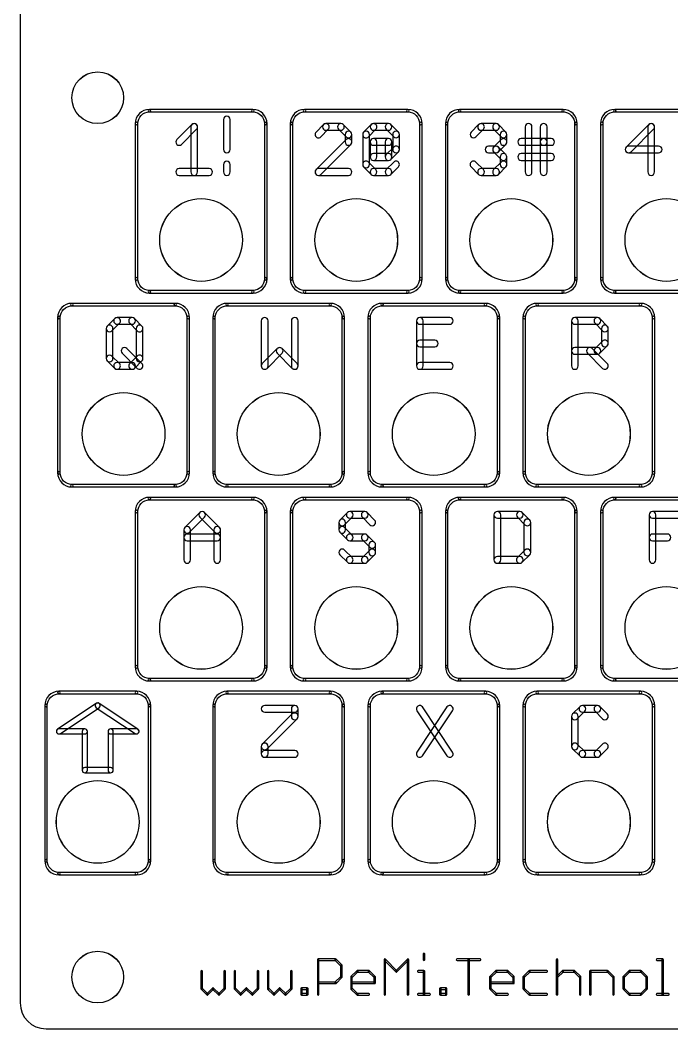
# Model space of a CAD drawing. Extents: x 1.9 to 101, y 1.3 to 100.3.
# Drawn here: x 1.9 to 33.92, y 1.27 to 50.8 of the extents above; entities that cross this region are included whole.
import ezdxf

# ---------------------------------------------------------------- set-up
doc = ezdxf.new("R2010")
doc.units = 0
doc.layers.add('20', color=7, linetype='CONTINUOUS')
doc.layers.add('25', color=6, linetype='CONTINUOUS')

msp = doc.modelspace()

# ---------------------------------------------------------------- linework, layer by layer
at = {"layer": '20'}
for p, q in [((1.905, 99.06), (1.905, 2.54)), ((3.175, 1.27), (99.695, 1.27))]:
    msp.add_line(p, q, dxfattribs=at)
for centre, radius in [((5.715, 46.99), 1.2713), ((5.715, 46.99), 1.2687), ((10.795, 40.005), 2.0333), ((10.795, 40.005), 2.0307), ((18.415, 40.005), 2.0333), ((18.415, 40.005), 2.0307), ((26.035, 40.005), 2.0333), ((26.035, 40.005), 2.0307), ((33.655, 40.005), 2.0333), ((33.655, 40.005), 2.0307), ((6.985, 30.48), 2.0333), ((6.985, 30.48), 2.0307), ((14.605, 30.48), 2.0333), ((14.605, 30.48), 2.0307), ((22.225, 30.48), 2.0333), ((22.225, 30.48), 2.0307), ((29.845, 30.48), 2.0333), ((29.845, 30.48), 2.0307), ((10.795, 20.955), 2.0333), ((10.795, 20.955), 2.0307), ((18.415, 20.955), 2.0333), ((18.415, 20.955), 2.0307), ((26.035, 20.955), 2.0333), ((26.035, 20.955), 2.0307), ((33.655, 20.955), 2.0333), ((33.655, 20.955), 2.0307), ((5.715, 11.43), 2.0333), ((5.715, 11.43), 2.0307), ((14.605, 11.43), 2.0333), ((14.605, 11.43), 2.0307), ((22.225, 11.43), 2.0333), ((22.225, 11.43), 2.0307), ((29.845, 11.43), 2.0333), ((29.845, 11.43), 2.0307), ((5.715, 3.81), 1.2713), ((5.715, 3.81), 1.2687)]:
    msp.add_circle(centre, radius, dxfattribs=at)
msp.add_arc((3.175, 2.54), 1.27, 180, 270, dxfattribs=at)
at = {"layer": '25'}
for points in [[(8.255, 46.2915, 1), (8.255, 46.4185, 0.4142), (7.5565, 45.72, 1), (7.6835, 45.72, -0.4142)], [(13.335, 46.4185), (8.255, 46.4185, 1), (8.255, 46.2915), (13.335, 46.2915, 1)], [(11.8921, 45.9254), (11.8921, 44.4509, 1), (12.2223, 44.4509), (12.2223, 45.9254, 1)], [(13.9065, 45.72, 1), (14.0335, 45.72, 0.4142), (13.335, 46.4185, 1), (13.335, 46.2915, -0.4142)], [(15.875, 46.2915, 1), (15.875, 46.4185, 0.4142), (15.1765, 45.72, 1), (15.3035, 45.72, -0.4142)], [(20.955, 46.4185), (15.875, 46.4185, 1), (15.875, 46.2915), (20.955, 46.2915, 1)], [(21.5265, 45.72, 1), (21.6535, 45.72, 0.4142), (20.955, 46.4185, 1), (20.955, 46.2915, -0.4142)], [(23.495, 46.2915, 1), (23.495, 46.4185, 0.4142), (22.7965, 45.72, 1), (22.9235, 45.72, -0.4142)], [(28.575, 46.4185), (23.495, 46.4185, 1), (23.495, 46.2915), (28.575, 46.2915, 1)], [(29.1465, 45.72, 1), (29.2735, 45.72, 0.4142), (28.575, 46.4185, 1), (28.575, 46.2915, -0.4142)], [(31.115, 46.2915, 1), (31.115, 46.4185, 0.4142), (30.4165, 45.72, 1), (30.5435, 45.72, -0.4142)], [(36.195, 46.4185), (31.115, 46.4185, 1), (31.115, 46.2915), (36.195, 46.2915, 1)], [(7.5565, 45.72), (7.5565, 38.1, 1), (7.6835, 38.1), (7.6835, 45.72, 1)], [(9.8351, 44.7028), (10.5724, 45.44, 1), (10.3389, 45.6735), (9.6017, 44.9363, 1)], [(10.2905, 45.5568), (10.2905, 43.3451, 1), (10.6207, 43.3451), (10.6207, 45.5568, 1)], [(14.0335, 38.1), (14.0335, 45.72, 1), (13.9065, 45.72), (13.9065, 38.1, 1)], [(15.1765, 45.72), (15.1765, 38.1, 1), (15.3035, 38.1), (15.3035, 45.72, 1)], [(16.8107, 45.6735), (16.4421, 45.3049, 1), (16.6755, 45.0714), (17.0442, 45.44, 1)], [(17.6646, 45.7219), (16.9274, 45.7219, 1), (16.9274, 45.3917), (17.6646, 45.3917, 1)], [(18.15, 45.3049), (17.7814, 45.6735, 1), (17.5479, 45.44), (17.9165, 45.0714, 1)], [(19.0143, 45.0714), (19.383, 45.44, 1), (19.1495, 45.6735), (18.7809, 45.3049, 1)], [(19.2662, 45.3917), (20.0034, 45.3917, 1), (20.0034, 45.7219), (19.2662, 45.7219, 1)], [(19.8867, 45.44), (20.2553, 45.0714, 1), (20.4888, 45.3049), (20.1202, 45.6735, 1)], [(21.6535, 38.1), (21.6535, 45.72, 1), (21.5265, 45.72), (21.5265, 38.1, 1)], [(22.7965, 45.72), (22.7965, 38.1, 1), (22.9235, 38.1), (22.9235, 45.72, 1)], [(24.2955, 45.0714), (24.6642, 45.44, 1), (24.4307, 45.6735), (24.0621, 45.3049, 1)], [(24.5474, 45.3917), (25.2846, 45.3917, 1), (25.2846, 45.7219), (24.5474, 45.7219, 1)], [(25.1679, 45.44), (25.5365, 45.0714, 1), (25.77, 45.3049), (25.4014, 45.6735, 1)], [(27.0513, 43.3451), (27.0513, 45.5568, 1), (26.7211, 45.5568), (26.7211, 43.3451, 1)], [(27.4583, 45.5568), (27.4583, 43.3451, 1), (27.7885, 43.3451), (27.7885, 45.5568, 1)], [(29.2735, 38.1), (29.2735, 45.72, 1), (29.1465, 45.72), (29.1465, 38.1, 1)], [(30.4165, 45.72), (30.4165, 38.1, 1), (30.5435, 38.1), (30.5435, 45.72, 1)], [(32.7879, 45.6735), (31.6821, 44.5677, 1), (31.9155, 44.3342), (33.0214, 45.44, 1)], [(33.0697, 43.3451), (33.0697, 45.5568, 1), (32.7395, 45.5568), (32.7395, 43.3451, 1)], [(18.1984, 44.8196), (18.1984, 45.1882, 1), (17.8682, 45.1882), (17.8682, 44.8196, 1)], [(19.0627, 43.7137), (19.0627, 45.1882, 1), (18.7325, 45.1882), (18.7325, 43.7137, 1)], [(20.207, 45.1882), (20.207, 44.4509, 1), (20.5372, 44.4509), (20.5372, 45.1882, 1)], [(25.4882, 45.1882), (25.4882, 44.8196, 1), (25.8184, 44.8196), (25.8184, 45.1882, 1)], [(16.6755, 43.2284), (18.15, 44.7028, 1), (17.9165, 44.9363), (16.4421, 43.4618, 1)], [(19.4313, 44.0823), (19.4313, 44.8196, 1), (19.1011, 44.8196), (19.1011, 44.0823, 1)], [(19.2662, 44.6545), (20.0034, 44.6545, 1), (20.0034, 44.9847), (19.2662, 44.9847, 1)], [(19.8383, 44.8196), (19.8383, 44.0823, 1), (20.1685, 44.0823), (20.1685, 44.8196, 1)], [(20.2553, 44.5677), (19.8867, 44.1991, 1), (20.1202, 43.9656), (20.4888, 44.3342, 1)], [(25.2846, 44.616), (24.916, 44.616, 1), (24.916, 44.2858), (25.2846, 44.2858, 1)], [(25.5365, 44.9363), (25.1679, 44.5677, 1), (25.4014, 44.3342), (25.77, 44.7028, 1)], [(25.1679, 44.3342), (25.5365, 43.9656, 1), (25.77, 44.1991), (25.4014, 44.5677, 1)], [(26.5176, 44.6545), (27.6234, 44.6545, 1), (27.6234, 44.9847), (26.5176, 44.9847, 1)], [(27.6234, 44.6545), (27.9921, 44.6545, 1), (27.9921, 44.9847), (27.6234, 44.9847, 1)], [(31.7988, 44.2858), (33.2733, 44.2858, 1), (33.2733, 44.616), (31.7988, 44.616, 1)], [(20.0034, 44.2474), (19.2662, 44.2474, 1), (19.2662, 43.9172), (20.0034, 43.9172, 1)], [(25.4882, 44.0823), (25.4882, 43.7137, 1), (25.8184, 43.7137), (25.8184, 44.0823, 1)], [(26.5176, 43.9172), (27.9921, 43.9172, 1), (27.9921, 44.2474), (26.5176, 44.2474, 1)], [(11.8921, 43.7137), (11.8921, 43.3451, 1), (12.2223, 43.3451), (12.2223, 43.7137, 1)], [(19.383, 43.4618), (19.0143, 43.8305, 1), (18.7809, 43.597), (19.1495, 43.2284, 1)], [(20.2553, 43.8305), (19.8867, 43.4618, 1), (20.1202, 43.2284), (20.4888, 43.597, 1)], [(24.6642, 43.4618), (24.2955, 43.8305, 1), (24.0621, 43.597), (24.4307, 43.2284, 1)], [(25.5365, 43.8305), (25.1679, 43.4618, 1), (25.4014, 43.2284), (25.77, 43.597, 1)], [(9.7184, 43.18), (11.1929, 43.18, 1), (11.1929, 43.5102), (9.7184, 43.5102, 1)], [(18.0333, 43.5102), (16.5588, 43.5102, 1), (16.5588, 43.18), (18.0333, 43.18, 1)], [(20.0034, 43.5102), (19.2662, 43.5102, 1), (19.2662, 43.18), (20.0034, 43.18, 1)], [(25.2846, 43.5102), (24.5474, 43.5102, 1), (24.5474, 43.18), (25.2846, 43.18, 1)], [(7.6835, 38.1, 1), (7.5565, 38.1, 0.4142), (8.255, 37.4015, 1), (8.255, 37.5285, -0.4142)], [(13.335, 37.5285, 1), (13.335, 37.4015, 0.4142), (14.0335, 38.1, 1), (13.9065, 38.1, -0.4142)], [(15.3035, 38.1, 1), (15.1765, 38.1, 0.4142), (15.875, 37.4015, 1), (15.875, 37.5285, -0.4142)], [(20.955, 37.5285, 1), (20.955, 37.4015, 0.4142), (21.6535, 38.1, 1), (21.5265, 38.1, -0.4142)], [(22.9235, 38.1, 1), (22.7965, 38.1, 0.4142), (23.495, 37.4015, 1), (23.495, 37.5285, -0.4142)], [(28.575, 37.5285, 1), (28.575, 37.4015, 0.4142), (29.2735, 38.1, 1), (29.1465, 38.1, -0.4142)], [(30.5435, 38.1, 1), (30.4165, 38.1, 0.4142), (31.115, 37.4015, 1), (31.115, 37.5285, -0.4142)], [(8.255, 37.4015), (13.335, 37.4015, 1), (13.335, 37.5285), (8.255, 37.5285, 1)], [(15.875, 37.4015), (20.955, 37.4015, 1), (20.955, 37.5285), (15.875, 37.5285, 1)], [(23.495, 37.4015), (28.575, 37.4015, 1), (28.575, 37.5285), (23.495, 37.5285, 1)], [(31.115, 37.4015), (36.195, 37.4015, 1), (36.195, 37.5285), (31.115, 37.5285, 1)], [(4.445, 36.7665, 1), (4.445, 36.8935, 0.4142), (3.7465, 36.195, 1), (3.8735, 36.195, -0.4142)], [(9.525, 36.8935), (4.445, 36.8935, 1), (4.445, 36.7665), (9.525, 36.7665, 1)], [(10.0965, 36.195, 1), (10.2235, 36.195, 0.4142), (9.525, 36.8935, 1), (9.525, 36.7665, -0.4142)], [(12.065, 36.7665, 1), (12.065, 36.8935, 0.4142), (11.3665, 36.195, 1), (11.4935, 36.195, -0.4142)], [(17.145, 36.8935), (12.065, 36.8935, 1), (12.065, 36.7665), (17.145, 36.7665, 1)], [(17.7165, 36.195, 1), (17.8435, 36.195, 0.4142), (17.145, 36.8935, 1), (17.145, 36.7665, -0.4142)], [(19.685, 36.7665, 1), (19.685, 36.8935, 0.4142), (18.9865, 36.195, 1), (19.1135, 36.195, -0.4142)], [(24.765, 36.8935), (19.685, 36.8935, 1), (19.685, 36.7665), (24.765, 36.7665, 1)], [(25.3365, 36.195, 1), (25.4635, 36.195, 0.4142), (24.765, 36.8935, 1), (24.765, 36.7665, -0.4142)], [(27.305, 36.7665, 1), (27.305, 36.8935, 0.4142), (26.6065, 36.195, 1), (26.7335, 36.195, -0.4142)], [(32.385, 36.8935), (27.305, 36.8935, 1), (27.305, 36.7665), (32.385, 36.7665, 1)], [(32.9565, 36.195, 1), (33.0835, 36.195, 0.4142), (32.385, 36.8935, 1), (32.385, 36.7665, -0.4142)], [(3.7465, 36.195), (3.7465, 28.575, 1), (3.8735, 28.575), (3.8735, 36.195, 1)], [(6.4149, 35.5464), (6.7836, 35.915, 1), (6.5501, 36.1485), (6.1815, 35.7799, 1)], [(6.6668, 35.8667), (7.404, 35.8667, 1), (7.404, 36.1969), (6.6668, 36.1969, 1)], [(7.2873, 35.915), (7.6559, 35.5464, 1), (7.8894, 35.7799), (7.5208, 36.1485, 1)], [(10.2235, 28.575), (10.2235, 36.195, 1), (10.0965, 36.195), (10.0965, 28.575, 1)], [(11.3665, 36.195), (11.3665, 28.575, 1), (11.4935, 28.575), (11.4935, 36.195, 1)], [(13.7531, 36.0318), (13.7531, 33.8201, 1), (14.0833, 33.8201), (14.0833, 36.0318, 1)], [(15.5578, 33.8201), (15.5578, 36.0318, 1), (15.2276, 36.0318), (15.2276, 33.8201, 1)], [(17.8435, 28.575), (17.8435, 36.195, 1), (17.7165, 36.195), (17.7165, 28.575, 1)], [(18.9865, 36.195), (18.9865, 28.575, 1), (19.1135, 28.575), (19.1135, 36.195, 1)], [(23.0127, 36.1969), (21.5382, 36.1969, 1), (21.5382, 35.8667), (23.0127, 35.8667, 1)], [(21.3731, 36.0318), (21.3731, 33.8201, 1), (21.7033, 33.8201), (21.7033, 36.0318, 1)], [(25.4635, 28.575), (25.4635, 36.195, 1), (25.3365, 36.195), (25.3365, 28.575, 1)], [(26.6065, 36.195), (26.6065, 28.575, 1), (26.7335, 28.575), (26.7335, 36.195, 1)], [(29.3233, 33.8201), (29.3233, 36.0318, 1), (28.9931, 36.0318), (28.9931, 33.8201, 1)], [(29.1582, 35.8667), (30.264, 35.8667, 1), (30.264, 36.1969), (29.1582, 36.1969, 1)], [(30.1473, 35.915), (30.5159, 35.5464, 1), (30.7494, 35.7799), (30.3808, 36.1485, 1)], [(33.0835, 28.575), (33.0835, 36.195, 1), (32.9565, 36.195), (32.9565, 28.575, 1)], [(6.4633, 34.1887), (6.4633, 35.6632, 1), (6.1331, 35.6632), (6.1331, 34.1887, 1)], [(7.6076, 35.6632), (7.6076, 34.1887, 1), (7.9378, 34.1887), (7.9378, 35.6632, 1)], [(30.4676, 35.6632), (30.4676, 34.9259, 1), (30.7978, 34.9259), (30.7978, 35.6632, 1)], [(6.9187, 34.4406), (7.6559, 33.7034, 1), (7.8894, 33.9368), (7.1522, 34.6741, 1)], [(14.0349, 33.7034), (14.7722, 34.4406, 1), (14.5387, 34.6741), (13.8015, 33.9368, 1)], [(14.5387, 34.4406), (15.2759, 33.7034, 1), (15.5094, 33.9368), (14.7722, 34.6741, 1)], [(21.5382, 34.7608), (22.2754, 34.7608, 1), (22.2754, 35.091), (21.5382, 35.091, 1)], [(30.264, 34.7224), (29.1582, 34.7224, 1), (29.1582, 34.3922), (30.264, 34.3922, 1)], [(29.7787, 34.4406), (30.5159, 33.7034, 1), (30.7494, 33.9368), (30.0122, 34.6741, 1)], [(30.5159, 35.0427), (30.1473, 34.6741, 1), (30.3808, 34.4406), (30.7494, 34.8092, 1)], [(6.7836, 33.9368), (6.4149, 34.3055, 1), (6.1815, 34.072), (6.5501, 33.7034, 1)], [(7.6559, 34.3055), (7.2873, 33.9368, 1), (7.5208, 33.7034), (7.8894, 34.072, 1)], [(7.404, 33.9852), (6.6668, 33.9852, 1), (6.6668, 33.655), (7.404, 33.655, 1)], [(21.5382, 33.655), (23.0127, 33.655, 1), (23.0127, 33.9852), (21.5382, 33.9852, 1)], [(3.8735, 28.575, 1), (3.7465, 28.575, 0.4142), (4.445, 27.8765, 1), (4.445, 28.0035, -0.4142)], [(9.525, 28.0035, 1), (9.525, 27.8765, 0.4142), (10.2235, 28.575, 1), (10.0965, 28.575, -0.4142)], [(11.4935, 28.575, 1), (11.3665, 28.575, 0.4142), (12.065, 27.8765, 1), (12.065, 28.0035, -0.4142)], [(17.145, 28.0035, 1), (17.145, 27.8765, 0.4142), (17.8435, 28.575, 1), (17.7165, 28.575, -0.4142)], [(19.1135, 28.575, 1), (18.9865, 28.575, 0.4142), (19.685, 27.8765, 1), (19.685, 28.0035, -0.4142)], [(24.765, 28.0035, 1), (24.765, 27.8765, 0.4142), (25.4635, 28.575, 1), (25.3365, 28.575, -0.4142)], [(26.7335, 28.575, 1), (26.6065, 28.575, 0.4142), (27.305, 27.8765, 1), (27.305, 28.0035, -0.4142)], [(32.385, 28.0035, 1), (32.385, 27.8765, 0.4142), (33.0835, 28.575, 1), (32.9565, 28.575, -0.4142)], [(4.445, 27.8765), (9.525, 27.8765, 1), (9.525, 28.0035), (4.445, 28.0035, 1)], [(12.065, 27.8765), (17.145, 27.8765, 1), (17.145, 28.0035), (12.065, 28.0035, 1)], [(19.685, 27.8765), (24.765, 27.8765, 1), (24.765, 28.0035), (19.685, 28.0035, 1)], [(27.305, 27.8765), (32.385, 27.8765, 1), (32.385, 28.0035), (27.305, 28.0035, 1)], [(8.255, 27.2415, 1), (8.255, 27.3685, 0.4142), (7.5565, 26.67, 1), (7.6835, 26.67, -0.4142)], [(13.335, 27.3685), (8.255, 27.3685, 1), (8.255, 27.2415), (13.335, 27.2415, 1)], [(13.9065, 26.67, 1), (14.0335, 26.67, 0.4142), (13.335, 27.3685, 1), (13.335, 27.2415, -0.4142)], [(15.875, 27.2415, 1), (15.875, 27.3685, 0.4142), (15.1765, 26.67, 1), (15.3035, 26.67, -0.4142)], [(20.955, 27.3685), (15.875, 27.3685, 1), (15.875, 27.2415), (20.955, 27.2415, 1)], [(21.5265, 26.67, 1), (21.6535, 26.67, 0.4142), (20.955, 27.3685, 1), (20.955, 27.2415, -0.4142)], [(23.495, 27.2415, 1), (23.495, 27.3685, 0.4142), (22.7965, 26.67, 1), (22.9235, 26.67, -0.4142)], [(28.575, 27.3685), (23.495, 27.3685, 1), (23.495, 27.2415), (28.575, 27.2415, 1)], [(29.1465, 26.67, 1), (29.2735, 26.67, 0.4142), (28.575, 27.3685, 1), (28.575, 27.2415, -0.4142)], [(31.115, 27.2415, 1), (31.115, 27.3685, 0.4142), (30.4165, 26.67, 1), (30.5435, 26.67, -0.4142)], [(36.195, 27.3685), (31.115, 27.3685, 1), (31.115, 27.2415), (36.195, 27.2415, 1)], [(7.5565, 26.67), (7.5565, 19.05, 1), (7.6835, 19.05), (7.6835, 26.67, 1)], [(10.2249, 25.6528), (10.9622, 26.39, 1), (10.7287, 26.6235), (9.9915, 25.8863, 1)], [(10.7287, 26.39), (11.4659, 25.6528, 1), (11.6994, 25.8863), (10.9622, 26.6235, 1)], [(14.0335, 19.05), (14.0335, 26.67, 1), (13.9065, 26.67), (13.9065, 19.05, 1)], [(15.1765, 26.67), (15.1765, 19.05, 1), (15.3035, 19.05), (15.3035, 26.67, 1)], [(17.9801, 26.6235), (17.6115, 26.2549, 1), (17.8449, 26.0214), (18.2136, 26.39, 1)], [(17.5631, 26.1382), (17.5631, 25.7696, 1), (17.8933, 25.7696), (17.8933, 26.1382, 1)], [(18.834, 26.6719), (18.0968, 26.6719, 1), (18.0968, 26.3417), (18.834, 26.3417, 1)], [(19.3194, 26.2549), (18.9508, 26.6235, 1), (18.7173, 26.39), (19.0859, 26.0214, 1)], [(21.6535, 19.05), (21.6535, 26.67, 1), (21.5265, 26.67), (21.5265, 19.05, 1)], [(22.7965, 26.67), (22.7965, 19.05, 1), (22.9235, 19.05), (22.9235, 26.67, 1)], [(25.1831, 26.5068), (25.1831, 24.2951, 1), (25.5133, 24.2951), (25.5133, 26.5068, 1)], [(26.454, 26.6719), (25.3482, 26.6719, 1), (25.3482, 26.3417), (26.454, 26.3417, 1)], [(26.9394, 26.2549), (26.5708, 26.6235, 1), (26.3373, 26.39), (26.7059, 26.0214, 1)], [(26.9878, 24.6637), (26.9878, 26.1382, 1), (26.6576, 26.1382), (26.6576, 24.6637, 1)], [(29.2735, 19.05), (29.2735, 26.67, 1), (29.1465, 26.67), (29.1465, 19.05, 1)], [(30.4165, 26.67), (30.4165, 19.05, 1), (30.5435, 19.05), (30.5435, 26.67, 1)], [(33.1333, 24.2951), (33.1333, 26.5068, 1), (32.8031, 26.5068), (32.8031, 24.2951, 1)], [(32.9682, 26.3417), (34.4427, 26.3417, 1), (34.4427, 26.6719), (32.9682, 26.6719, 1)], [(10.2733, 24.2951), (10.2733, 25.7696, 1), (9.9431, 25.7696), (9.9431, 24.2951, 1)], [(11.4176, 25.7696), (11.4176, 24.2951, 1), (11.7478, 24.2951), (11.7478, 25.7696, 1)], [(17.6115, 25.6528), (17.9801, 25.2842, 1), (18.2136, 25.5177), (17.8449, 25.8863, 1)], [(10.1082, 25.2358), (11.5827, 25.2358, 1), (11.5827, 25.566), (10.1082, 25.566, 1)], [(18.0968, 25.2358), (18.834, 25.2358, 1), (18.834, 25.566), (18.0968, 25.566, 1)], [(18.7173, 25.2842), (19.0859, 24.9156, 1), (19.3194, 25.1491), (18.9508, 25.5177, 1)], [(32.9682, 25.2358), (33.7054, 25.2358, 1), (33.7054, 25.566), (32.9682, 25.566, 1)], [(18.2136, 24.4118), (17.8449, 24.7805, 1), (17.6115, 24.547), (17.9801, 24.1784, 1)], [(19.0859, 24.7805), (18.7173, 24.4118, 1), (18.9508, 24.1784), (19.3194, 24.547, 1)], [(19.0376, 25.0323), (19.0376, 24.6637, 1), (19.3678, 24.6637), (19.3678, 25.0323, 1)], [(26.5708, 24.1784), (26.9394, 24.547, 1), (26.7059, 24.7805), (26.3373, 24.4118, 1)], [(18.834, 24.4602), (18.0968, 24.4602, 1), (18.0968, 24.13), (18.834, 24.13, 1)], [(25.3482, 24.13), (26.454, 24.13, 1), (26.454, 24.4602), (25.3482, 24.4602, 1)], [(7.6835, 19.05, 1), (7.5565, 19.05, 0.4142), (8.255, 18.3515, 1), (8.255, 18.4785, -0.4142)], [(13.335, 18.4785, 1), (13.335, 18.3515, 0.4142), (14.0335, 19.05, 1), (13.9065, 19.05, -0.4142)], [(15.3035, 19.05, 1), (15.1765, 19.05, 0.4142), (15.875, 18.3515, 1), (15.875, 18.4785, -0.4142)], [(20.955, 18.4785, 1), (20.955, 18.3515, 0.4142), (21.6535, 19.05, 1), (21.5265, 19.05, -0.4142)], [(22.9235, 19.05, 1), (22.7965, 19.05, 0.4142), (23.495, 18.3515, 1), (23.495, 18.4785, -0.4142)], [(28.575, 18.4785, 1), (28.575, 18.3515, 0.4142), (29.2735, 19.05, 1), (29.1465, 19.05, -0.4142)], [(30.5435, 19.05, 1), (30.4165, 19.05, 0.4142), (31.115, 18.3515, 1), (31.115, 18.4785, -0.4142)], [(8.255, 18.3515), (13.335, 18.3515, 1), (13.335, 18.4785), (8.255, 18.4785, 1)], [(15.875, 18.3515), (20.955, 18.3515, 1), (20.955, 18.4785), (15.875, 18.4785, 1)], [(23.495, 18.3515), (28.575, 18.3515, 1), (28.575, 18.4785), (23.495, 18.4785, 1)], [(31.115, 18.3515), (36.195, 18.3515, 1), (36.195, 18.4785), (31.115, 18.4785, 1)], [(3.81, 17.7165, 1), (3.81, 17.8435, 0.4142), (3.1115, 17.145, 1), (3.2385, 17.145, -0.4142)], [(7.62, 17.8435), (3.81, 17.8435, 1), (3.81, 17.7165), (7.62, 17.7165, 1)], [(8.1915, 17.145, 1), (8.3185, 17.145, 0.4142), (7.62, 17.8435, 1), (7.62, 17.7165, -0.4142)], [(12.065, 17.7165, 1), (12.065, 17.8435, 0.4142), (11.3665, 17.145, 1), (11.4935, 17.145, -0.4142)], [(17.145, 17.8435), (12.065, 17.8435, 1), (12.065, 17.7165), (17.145, 17.7165, 1)], [(17.7165, 17.145, 1), (17.8435, 17.145, 0.4142), (17.145, 17.8435, 1), (17.145, 17.7165, -0.4142)], [(19.685, 17.7165, 1), (19.685, 17.8435, 0.4142), (18.9865, 17.145, 1), (19.1135, 17.145, -0.4142)], [(24.765, 17.8435), (19.685, 17.8435, 1), (19.685, 17.7165), (24.765, 17.7165, 1)], [(25.3365, 17.145, 1), (25.4635, 17.145, 0.4142), (24.765, 17.8435, 1), (24.765, 17.7165, -0.4142)], [(27.305, 17.7165, 1), (27.305, 17.8435, 0.4142), (26.6065, 17.145, 1), (26.7335, 17.145, -0.4142)], [(32.385, 17.8435), (27.305, 17.8435, 1), (27.305, 17.7165), (32.385, 17.7165, 1)], [(32.9565, 17.145, 1), (33.0835, 17.145, 0.4142), (32.385, 17.8435, 1), (32.385, 17.7165, -0.4142)], [(3.1115, 17.145), (3.1115, 9.525, 1), (3.2385, 9.525), (3.2385, 17.145, 1)], [(5.6446, 17.2507), (3.7396, 15.9807, 1), (3.8804, 15.7693), (5.7854, 17.0393, 1)], [(7.6904, 15.9807), (5.7854, 17.2507, 1), (5.6446, 17.0393), (7.5496, 15.7693, 1)], [(8.3185, 9.525), (8.3185, 17.145, 1), (8.1915, 17.145), (8.1915, 9.525, 1)], [(11.3665, 17.145), (11.3665, 9.525, 1), (11.4935, 9.525), (11.4935, 17.145, 1)], [(13.9182, 16.8167), (15.3927, 16.8167, 1), (15.3927, 17.1469), (13.9182, 17.1469, 1)], [(15.2276, 16.9818), (15.2276, 16.6132, 1), (15.5578, 16.6132), (15.5578, 16.9818, 1)], [(17.8435, 9.525), (17.8435, 17.145, 1), (17.7165, 17.145), (17.7165, 9.525, 1)], [(18.9865, 17.145), (18.9865, 9.525, 1), (19.1135, 9.525), (19.1135, 17.145, 1)], [(21.4008, 16.8902), (22.8753, 14.6785, 1), (23.15, 14.8617), (21.6756, 17.0734, 1)], [(22.8753, 17.0734), (21.4008, 14.8617, 1), (21.6756, 14.6785), (23.15, 16.8902, 1)], [(25.4635, 9.525), (25.4635, 17.145, 1), (25.3365, 17.145), (25.3365, 9.525, 1)], [(26.6065, 17.145), (26.6065, 9.525, 1), (26.7335, 9.525), (26.7335, 17.145, 1)], [(29.4101, 17.0985), (29.0415, 16.7299, 1), (29.2749, 16.4964), (29.6436, 16.865, 1)], [(30.264, 17.1469), (29.5268, 17.1469, 1), (29.5268, 16.8167), (30.264, 16.8167, 1)], [(30.7494, 16.7299), (30.3808, 17.0985, 1), (30.1473, 16.865), (30.5159, 16.4964, 1)], [(33.0835, 9.525), (33.0835, 17.145, 1), (32.9565, 17.145), (32.9565, 9.525, 1)], [(15.2759, 16.7299), (13.8015, 15.2555, 1), (14.0349, 15.022), (15.5094, 16.4964, 1)], [(28.9931, 16.6132), (28.9931, 15.1387, 1), (29.3233, 15.1387), (29.3233, 16.6132, 1)], [(3.81, 15.748), (5.08, 15.748, 1), (5.08, 16.002), (3.81, 16.002, 1)], [(4.953, 15.875), (4.953, 13.97, 1), (5.207, 13.97), (5.207, 15.875, 1)], [(6.477, 13.97), (6.477, 15.875, 1), (6.223, 15.875), (6.223, 13.97, 1)], [(6.35, 15.748), (7.62, 15.748, 1), (7.62, 16.002), (6.35, 16.002, 1)], [(13.7531, 15.1387), (13.7531, 14.7701, 1), (14.0833, 14.7701), (14.0833, 15.1387, 1)], [(13.9182, 14.605), (15.3927, 14.605, 1), (15.3927, 14.9352), (13.9182, 14.9352, 1)], [(29.0415, 15.022), (29.4101, 14.6534, 1), (29.6436, 14.8868), (29.2749, 15.2555, 1)], [(29.5268, 14.605), (30.264, 14.605, 1), (30.264, 14.9352), (29.5268, 14.9352, 1)], [(30.3808, 14.6534), (30.7494, 15.022, 1), (30.5159, 15.2555), (30.1473, 14.8868, 1)], [(5.08, 13.843), (6.35, 13.843, 1), (6.35, 14.097), (5.08, 14.097, 1)], [(3.2385, 9.525, 1), (3.1115, 9.525, 0.4142), (3.81, 8.8265, 1), (3.81, 8.9535, -0.4142)], [(7.62, 8.9535, 1), (7.62, 8.8265, 0.4142), (8.3185, 9.525, 1), (8.1915, 9.525, -0.4142)], [(11.4935, 9.525, 1), (11.3665, 9.525, 0.4142), (12.065, 8.8265, 1), (12.065, 8.9535, -0.4142)], [(17.145, 8.9535, 1), (17.145, 8.8265, 0.4142), (17.8435, 9.525, 1), (17.7165, 9.525, -0.4142)], [(19.1135, 9.525, 1), (18.9865, 9.525, 0.4142), (19.685, 8.8265, 1), (19.685, 8.9535, -0.4142)], [(24.765, 8.9535, 1), (24.765, 8.8265, 0.4142), (25.4635, 9.525, 1), (25.3365, 9.525, -0.4142)], [(26.7335, 9.525, 1), (26.6065, 9.525, 0.4142), (27.305, 8.8265, 1), (27.305, 8.9535, -0.4142)], [(32.385, 8.9535, 1), (32.385, 8.8265, 0.4142), (33.0835, 9.525, 1), (32.9565, 9.525, -0.4142)], [(3.81, 8.8265), (7.62, 8.8265, 1), (7.62, 8.9535), (3.81, 8.9535, 1)], [(12.065, 8.8265), (17.145, 8.8265, 1), (17.145, 8.9535), (12.065, 8.9535, 1)], [(19.685, 8.8265), (24.765, 8.8265, 1), (24.765, 8.9535), (19.685, 8.9535, 1)], [(27.305, 8.8265), (32.385, 8.8265, 1), (32.385, 8.9535), (27.305, 8.9535, 1)], [(21.7043, 4.9462), (21.7043, 4.6624, 1), (21.7805, 4.6624), (21.7805, 4.9462, 1)], [(16.5851, 2.9591), (16.5851, 4.6624, 1), (16.5089, 4.6624), (16.5089, 2.9591, 1)], [(16.547, 4.6243), (17.3986, 4.6243, 1), (17.3986, 4.7005), (16.547, 4.7005, 1)], [(17.3717, 4.6354), (17.6556, 4.3515, 1), (17.7095, 4.4054), (17.4256, 4.6893, 1)], [(19.8594, 2.9591), (19.8594, 4.6624, 1), (19.7832, 4.6624), (19.7832, 2.9591, 1)], [(19.7944, 4.6354), (20.3621, 4.0677, 1), (20.416, 4.1215), (19.8483, 4.6893, 1)], [(20.416, 4.0677), (20.9838, 4.6354, 1), (20.9299, 4.6893), (20.3621, 4.1215, 1)], [(20.9187, 4.6624), (20.9187, 2.9591, 1), (20.9949, 2.9591), (20.9949, 4.6624, 1)], [(23.3685, 4.6243), (24.504, 4.6243, 1), (24.504, 4.7005), (23.3685, 4.7005, 1)], [(23.9744, 2.9591), (23.9744, 4.6624, 1), (23.8982, 4.6624), (23.8982, 2.9591, 1)], [(28.2419, 4.6624), (28.2419, 2.9591, 1), (28.3181, 2.9591), (28.3181, 4.6624, 1)], [(33.1914, 4.6243), (33.4753, 4.6243, 1), (33.4753, 4.7005), (33.1914, 4.7005, 1)], [(33.4372, 4.6624), (33.4372, 2.9591, 1), (33.5134, 2.9591), (33.5134, 4.6624, 1)], [(10.7789, 4.0946), (10.7789, 3.243, 1), (10.8551, 3.243), (10.8551, 4.0946, 1)], [(11.9906, 3.243), (11.9906, 4.0946, 1), (11.9144, 4.0946), (11.9144, 3.243, 1)], [(12.416, 4.0946), (12.416, 3.243, 1), (12.4922, 3.243), (12.4922, 4.0946, 1)], [(13.6277, 3.243), (13.6277, 4.0946, 1), (13.5515, 4.0946), (13.5515, 3.243, 1)], [(14.0532, 4.0946), (14.0532, 3.243, 1), (14.1294, 3.243), (14.1294, 4.0946, 1)], [(15.2649, 3.243), (15.2649, 4.0946, 1), (15.1887, 4.0946), (15.1887, 3.243, 1)], [(17.6444, 4.3785), (17.6444, 3.8107, 1), (17.7206, 3.8107), (17.7206, 4.3785, 1)], [(18.2111, 3.7838), (18.495, 4.0677, 1), (18.4411, 4.1215), (18.1572, 3.8377, 1)], [(18.4681, 4.0565), (19.0358, 4.0565, 1), (19.0358, 4.1327), (18.4681, 4.1327, 1)], [(19.0089, 4.0677), (19.2927, 3.7838, 1), (19.3466, 3.8377), (19.0627, 4.1215, 1)], [(21.4585, 4.0565), (21.7424, 4.0565, 1), (21.7424, 4.1327), (21.4585, 4.1327, 1)], [(21.7043, 4.0946), (21.7043, 2.9591, 1), (21.7805, 2.9591), (21.7805, 4.0946, 1)], [(25.0326, 3.7838), (25.3165, 4.0677, 1), (25.2626, 4.1215), (24.9787, 3.8377, 1)], [(25.2895, 4.0565), (25.8573, 4.0565, 1), (25.8573, 4.1327), (25.2895, 4.1327, 1)], [(25.8303, 4.0677), (26.1142, 3.7838, 1), (26.1681, 3.8377), (25.8842, 4.1215, 1)], [(26.8998, 4.1215), (26.6159, 3.8377, 1), (26.6698, 3.7838), (26.9536, 4.0677, 1)], [(27.7783, 4.1327), (26.9267, 4.1327, 1), (26.9267, 4.0565), (27.7783, 4.0565, 1)], [(28.3069, 3.7838), (28.5908, 4.0677, 1), (28.5369, 4.1215), (28.253, 3.8377, 1)], [(28.5639, 4.0565), (29.1316, 4.0565, 1), (29.1316, 4.1327), (28.5639, 4.1327, 1)], [(29.1047, 4.0677), (29.3885, 3.7838, 1), (29.4424, 3.8377), (29.1585, 4.1215, 1)], [(29.9552, 2.9591), (29.9552, 4.0946, 1), (29.879, 4.0946), (29.879, 2.9591, 1)], [(29.9171, 4.0565), (30.7688, 4.0565, 1), (30.7688, 4.1327), (29.9171, 4.1327, 1)], [(30.7418, 4.0677), (31.0257, 3.7838, 1), (31.0796, 3.8377), (30.7957, 4.1215, 1)], [(31.8112, 4.1215), (31.5273, 3.8377, 1), (31.5812, 3.7838), (31.8651, 4.0677, 1)], [(32.4059, 4.1327), (31.8382, 4.1327, 1), (31.8382, 4.0565), (32.4059, 4.0565, 1)], [(32.7167, 3.8377), (32.4329, 4.1215, 1), (32.379, 4.0677), (32.6629, 3.7838, 1)], [(17.3986, 3.565), (16.547, 3.565, 1), (16.547, 3.4888), (17.3986, 3.4888, 1)], [(17.6556, 3.8377), (17.3717, 3.5538, 1), (17.4256, 3.4999), (17.7095, 3.7838, 1)], [(18.2223, 3.243), (18.2223, 3.8107, 1), (18.1461, 3.8107), (18.1461, 3.243, 1)], [(19.3197, 3.565), (18.1842, 3.565, 1), (18.1842, 3.4888), (19.3197, 3.4888, 1)], [(19.2816, 3.8107), (19.2816, 3.5269, 1), (19.3578, 3.5269), (19.3578, 3.8107, 1)], [(25.0438, 3.243), (25.0438, 3.8107, 1), (24.9676, 3.8107), (24.9676, 3.243, 1)], [(26.1412, 3.565), (25.0057, 3.565, 1), (25.0057, 3.4888), (26.1412, 3.4888, 1)], [(26.1031, 3.8107), (26.1031, 3.5269, 1), (26.1793, 3.5269), (26.1793, 3.8107, 1)], [(26.6047, 3.8107), (26.6047, 3.243, 1), (26.6809, 3.243), (26.6809, 3.8107, 1)], [(29.3774, 3.8107), (29.3774, 2.9591, 1), (29.4536, 2.9591), (29.4536, 3.8107, 1)], [(31.0145, 3.8107), (31.0145, 2.9591, 1), (31.0907, 2.9591), (31.0907, 3.8107, 1)], [(31.5162, 3.8107), (31.5162, 3.243, 1), (31.5924, 3.243), (31.5924, 3.8107, 1)], [(32.7279, 3.243), (32.7279, 3.8107, 1), (32.6517, 3.8107), (32.6517, 3.243, 1)], [(10.79, 3.216), (11.0739, 2.9322, 1), (11.1278, 2.986), (10.8439, 3.2699, 1)], [(11.1278, 2.9322), (11.4117, 3.216, 1), (11.3578, 3.2699), (11.0739, 2.986, 1)], [(11.3578, 3.216), (11.6417, 2.9322, 1), (11.6955, 2.986), (11.4117, 3.2699, 1)], [(11.6955, 2.9322), (11.9794, 3.216, 1), (11.9255, 3.2699), (11.6417, 2.986, 1)], [(12.4272, 3.216), (12.7111, 2.9322, 1), (12.765, 2.986), (12.4811, 3.2699, 1)], [(12.765, 2.9322), (13.0488, 3.216, 1), (12.9949, 3.2699), (12.7111, 2.986, 1)], [(12.9949, 3.216), (13.2788, 2.9322, 1), (13.3327, 2.986), (13.0488, 3.2699, 1)], [(13.3327, 2.9322), (13.6166, 3.216, 1), (13.5627, 3.2699), (13.2788, 2.986, 1)], [(14.0643, 3.216), (14.3482, 2.9322, 1), (14.4021, 2.986), (14.1182, 3.2699, 1)], [(14.4021, 2.9322), (14.686, 3.216, 1), (14.6321, 3.2699), (14.3482, 2.986, 1)], [(14.6321, 3.216), (14.916, 2.9322, 1), (14.9699, 2.986), (14.686, 3.2699, 1)], [(14.9699, 2.9322), (15.2537, 3.216, 1), (15.1999, 3.2699), (14.916, 2.986, 1)], [(15.7665, 2.9591), (15.7665, 3.243, 1), (15.6903, 3.243), (15.6903, 2.9591, 1)], [(15.7284, 3.2049), (16.0123, 3.2049, 1), (16.0123, 3.2811), (15.7284, 3.2811, 1)], [(16.0123, 2.9972), (15.7284, 2.9972, 1), (15.7284, 2.921), (16.0123, 2.921, 1)], [(15.9742, 3.243), (15.9742, 2.9591, 1), (16.0504, 2.9591), (16.0504, 3.243, 1)], [(18.495, 2.986), (18.2111, 3.2699, 1), (18.1572, 3.216), (18.4411, 2.9322, 1)], [(19.0358, 2.9972), (18.4681, 2.9972, 1), (18.4681, 2.921), (19.0358, 2.921, 1)], [(21.4585, 2.921), (22.0262, 2.921, 1), (22.0262, 2.9972), (21.4585, 2.9972, 1)], [(22.588, 2.9591), (22.588, 3.243, 1), (22.5118, 3.243), (22.5118, 2.9591, 1)], [(22.5499, 3.2049), (22.8338, 3.2049, 1), (22.8338, 3.2811), (22.5499, 3.2811, 1)], [(22.8338, 2.9972), (22.5499, 2.9972, 1), (22.5499, 2.921), (22.8338, 2.921, 1)], [(22.7957, 3.243), (22.7957, 2.9591, 1), (22.8719, 2.9591), (22.8719, 3.243, 1)], [(25.3165, 2.986), (25.0326, 3.2699, 1), (24.9787, 3.216), (25.2626, 2.9322, 1)], [(25.8573, 2.9972), (25.2895, 2.9972, 1), (25.2895, 2.921), (25.8573, 2.921, 1)], [(26.6159, 3.216), (26.8998, 2.9322, 1), (26.9536, 2.986), (26.6698, 3.2699, 1)], [(26.9267, 2.921), (27.7783, 2.921, 1), (27.7783, 2.9972), (26.9267, 2.9972, 1)], [(31.5273, 3.216), (31.8112, 2.9322, 1), (31.8651, 2.986), (31.5812, 3.2699, 1)], [(31.8382, 2.921), (32.4059, 2.921, 1), (32.4059, 2.9972), (31.8382, 2.9972, 1)], [(32.4329, 2.9322), (32.7167, 3.216, 1), (32.6629, 3.2699), (32.379, 2.986, 1)], [(33.1914, 2.921), (33.7592, 2.921, 1), (33.7592, 2.9972), (33.1914, 2.9972, 1)]]:
    msp.add_lwpolyline(points, format="xyb", close=True, dxfattribs=at)

doc.saveas('drawing.dxf')
